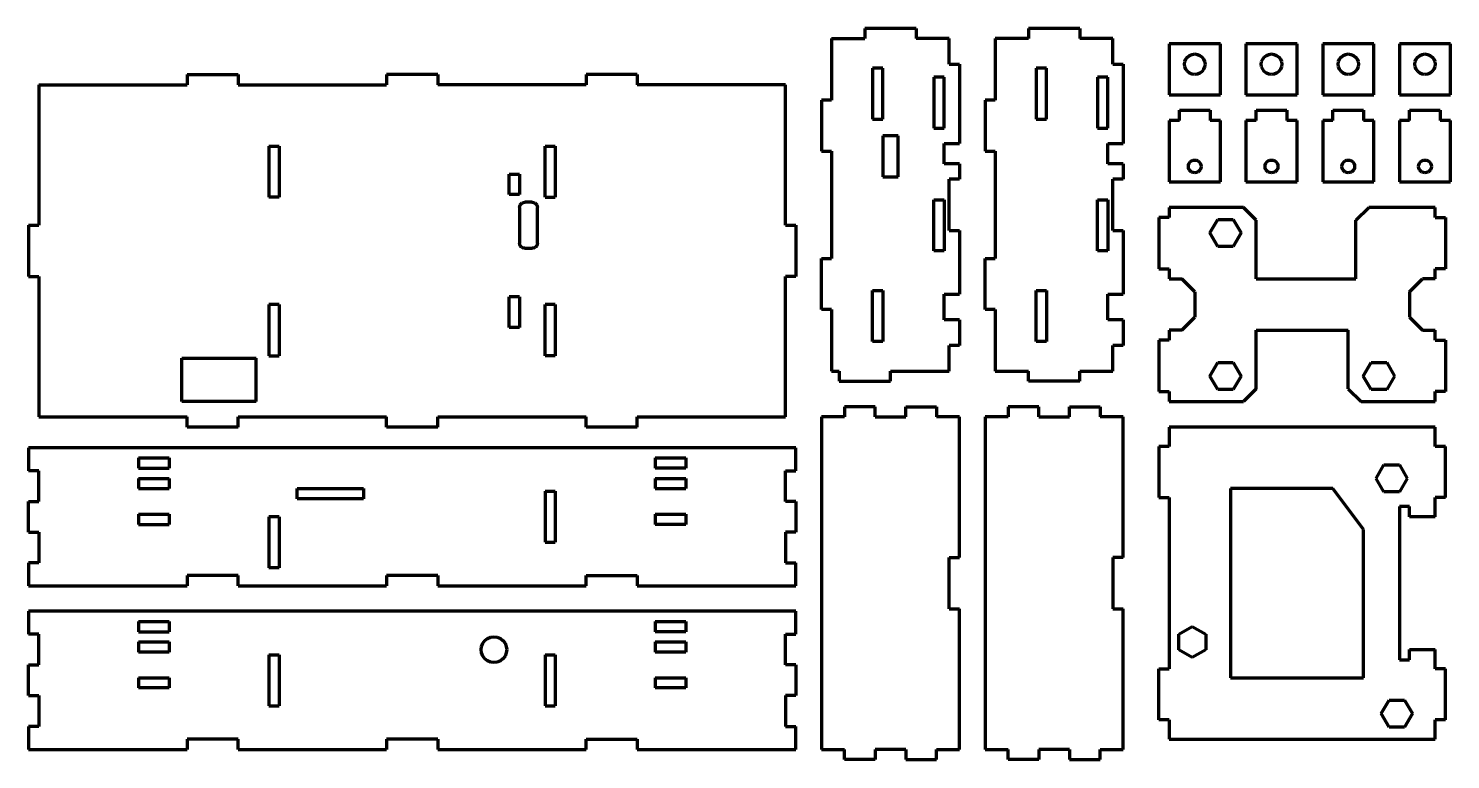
# Model space of a CAD drawing. Header units: millimetres. Extents: x -293 to 245, y -3 to 141.
# Drawn here: x -293.2 to -15.3, y -3.2 to 139.7 of the extents above; entities that cross this region are included whole.
import ezdxf

# ---------------------------------------------------------------- set-up
doc = ezdxf.new("R2010")
doc.units = ezdxf.units.MM
doc.layers.add('ProfileEdges', color=7, linetype='Continuous')

msp = doc.modelspace()

# ---------------------------------------------------------------- linework, layer by layer
at = {"layer": 'ProfileEdges', "lineweight": 100}
for p, q in [((-119.78, 139.73), (-129.78, 139.73)), ((-129.78, 139.73), (-129.78, 137.73)), ((-119.78, 139.73), (-119.78, 137.73)), ((-87.79, 139.73), (-97.79, 139.73)), ((-97.79, 139.73), (-97.79, 137.73)), ((-87.79, 139.73), (-87.79, 137.73)), ((-136.28, 137.73), (-136.28, 125.73)), ((-136.28, 137.73), (-129.78, 137.73)), ((-113.29, 137.73), (-119.78, 137.73)), ((-113.29, 132.73), (-113.29, 137.73)), ((-104.29, 137.73), (-104.29, 125.73)), ((-97.79, 137.73), (-104.29, 137.73)), ((-81.29, 137.73), (-87.79, 137.73)), ((-81.29, 132.73), (-81.29, 137.73)), ((-70.3, 136.73), (-70.3, 126.73)), ((-60.3, 136.73), (-70.3, 136.73)), ((-60.3, 126.73), (-60.3, 136.73)), ((-55.3, 136.73), (-55.3, 126.73)), ((-45.3, 136.73), (-55.3, 136.73)), ((-45.3, 126.73), (-45.3, 136.73)), ((-40.3, 136.73), (-40.3, 126.73)), ((-30.31, 136.73), (-40.3, 136.73)), ((-30.31, 126.73), (-30.31, 136.73)), ((-25.31, 136.73), (-25.31, 126.73)), ((-15.31, 136.73), (-25.31, 136.73)), ((-15.31, 126.73), (-15.31, 136.73)), ((-67.23, 133.25), (-67.03, 133.73)), ((-67.03, 133.73), (-66.71, 134.14)), ((-66.71, 134.14), (-66.3, 134.46)), ((-66.3, 134.46), (-65.82, 134.66)), ((-65.82, 134.66), (-65.3, 134.73)), ((-65.3, 134.73), (-64.78, 134.66)), ((-64.78, 134.66), (-64.3, 134.46)), ((-64.3, 134.46), (-63.88, 134.14)), ((-63.88, 134.14), (-63.57, 133.73)), ((-63.57, 133.73), (-63.37, 133.25)), ((-52.23, 133.25), (-52.03, 133.73)), ((-52.03, 133.73), (-51.72, 134.14)), ((-51.72, 134.14), (-51.3, 134.46)), ((-51.3, 134.46), (-50.82, 134.66)), ((-50.82, 134.66), (-50.3, 134.73)), ((-50.3, 134.73), (-49.78, 134.66)), ((-49.78, 134.66), (-49.3, 134.46)), ((-49.3, 134.46), (-48.89, 134.14)), ((-48.89, 134.14), (-48.57, 133.73)), ((-48.57, 133.73), (-48.37, 133.25)), ((-37.24, 133.25), (-37.04, 133.73)), ((-37.04, 133.73), (-36.72, 134.14)), ((-36.72, 134.14), (-36.3, 134.46)), ((-36.3, 134.46), (-35.82, 134.66)), ((-35.82, 134.66), (-35.31, 134.73)), ((-35.31, 134.73), (-34.79, 134.66)), ((-34.79, 134.66), (-34.31, 134.46)), ((-34.31, 134.46), (-33.89, 134.14)), ((-33.89, 134.14), (-33.57, 133.73)), ((-33.57, 133.73), (-33.37, 133.25)), ((-22.24, 133.25), (-22.04, 133.73)), ((-22.04, 133.73), (-21.72, 134.14)), ((-21.72, 134.14), (-21.31, 134.46)), ((-21.31, 134.46), (-20.83, 134.66)), ((-20.83, 134.66), (-20.31, 134.73)), ((-20.31, 134.73), (-19.79, 134.66)), ((-19.79, 134.66), (-19.31, 134.46)), ((-19.31, 134.46), (-18.9, 134.14)), ((-18.9, 134.14), (-18.58, 133.73)), ((-18.58, 133.73), (-18.38, 133.25)), ((-262.25, 130.73), (-252.25, 130.73)), ((-262.25, 130.73), (-262.25, 128.73)), ((-252.25, 130.73), (-252.25, 128.73)), ((-213.26, 130.73), (-223.26, 130.73)), ((-223.26, 130.73), (-223.26, 128.73)), ((-213.26, 130.73), (-213.26, 128.73)), ((-174.27, 130.73), (-184.27, 130.73)), ((-184.27, 130.73), (-184.27, 128.73)), ((-174.27, 130.73), (-174.27, 128.73)), ((-128.28, 131.98), (-128.28, 121.98)), ((-126.28, 131.98), (-128.28, 131.98)), ((-126.28, 121.98), (-126.28, 131.98)), ((-113.29, 132.73), (-111.29, 132.73)), ((-111.29, 132.73), (-111.29, 117.23)), ((-96.29, 131.98), (-96.29, 121.98)), ((-94.29, 131.98), (-96.29, 131.98)), ((-94.29, 121.98), (-94.29, 131.98)), ((-81.29, 132.73), (-79.29, 132.73)), ((-79.29, 132.73), (-79.29, 117.23)), ((-67.3, 132.73), (-67.23, 133.25)), ((-67.23, 132.21), (-67.3, 132.73)), ((-67.03, 131.73), (-67.23, 132.21)), ((-66.71, 131.32), (-67.03, 131.73)), ((-66.3, 131), (-66.71, 131.32)), ((-65.82, 130.8), (-66.3, 131)), ((-65.3, 130.73), (-65.82, 130.8)), ((-64.78, 130.8), (-65.3, 130.73)), ((-64.3, 131), (-64.78, 130.8)), ((-63.88, 131.32), (-64.3, 131)), ((-63.57, 131.73), (-63.88, 131.32)), ((-63.37, 132.21), (-63.57, 131.73)), ((-63.37, 133.25), (-63.3, 132.73)), ((-63.3, 132.73), (-63.37, 132.21)), ((-52.3, 132.73), (-52.23, 133.25)), ((-52.23, 132.21), (-52.3, 132.73)), ((-52.03, 131.73), (-52.23, 132.21)), ((-51.72, 131.32), (-52.03, 131.73)), ((-51.3, 131), (-51.72, 131.32)), ((-50.82, 130.8), (-51.3, 131)), ((-50.3, 130.73), (-50.82, 130.8)), ((-49.78, 130.8), (-50.3, 130.73)), ((-49.3, 131), (-49.78, 130.8)), ((-48.89, 131.32), (-49.3, 131)), ((-48.57, 131.73), (-48.89, 131.32)), ((-48.37, 132.21), (-48.57, 131.73)), ((-48.37, 133.25), (-48.3, 132.73)), ((-48.3, 132.73), (-48.37, 132.21)), ((-37.3, 132.73), (-37.24, 133.25)), ((-37.24, 132.21), (-37.3, 132.73)), ((-37.04, 131.73), (-37.24, 132.21)), ((-36.72, 131.32), (-37.04, 131.73)), ((-36.3, 131), (-36.72, 131.32)), ((-35.82, 130.8), (-36.3, 131)), ((-35.31, 130.73), (-35.82, 130.8)), ((-34.79, 130.8), (-35.31, 130.73)), ((-34.31, 131), (-34.79, 130.8)), ((-33.89, 131.32), (-34.31, 131)), ((-33.57, 131.73), (-33.89, 131.32)), ((-33.37, 132.21), (-33.57, 131.73)), ((-33.37, 133.25), (-33.31, 132.73)), ((-33.31, 132.73), (-33.37, 132.21)), ((-22.31, 132.73), (-22.24, 133.25)), ((-22.24, 132.21), (-22.31, 132.73)), ((-22.04, 131.73), (-22.24, 132.21)), ((-21.72, 131.32), (-22.04, 131.73)), ((-21.31, 131), (-21.72, 131.32)), ((-20.83, 130.8), (-21.31, 131)), ((-20.31, 130.73), (-20.83, 130.8)), ((-19.79, 130.8), (-20.31, 130.73)), ((-19.31, 131), (-19.79, 130.8)), ((-18.9, 131.32), (-19.31, 131)), ((-18.58, 131.73), (-18.9, 131.32)), ((-18.38, 132.21), (-18.58, 131.73)), ((-18.38, 133.25), (-18.31, 132.73)), ((-18.31, 132.73), (-18.38, 132.21)), ((-291.24, 128.73), (-291.24, 101.24)), ((-291.24, 128.73), (-262.25, 128.73)), ((-252.25, 128.73), (-223.26, 128.73)), ((-184.27, 128.73), (-213.26, 128.73)), ((-145.28, 128.73), (-174.27, 128.73)), ((-145.28, 101.24), (-145.28, 128.73)), ((-114.29, 130.23), (-116.28, 130.23)), ((-116.28, 130.23), (-116.28, 120.23)), ((-114.29, 120.23), (-114.29, 130.23)), ((-82.29, 130.23), (-84.29, 130.23)), ((-84.29, 130.23), (-84.29, 120.23)), ((-82.29, 120.23), (-82.29, 130.23)), ((-136.28, 125.73), (-138.28, 125.73)), ((-138.28, 125.73), (-138.28, 115.73)), ((-104.29, 125.73), (-106.29, 125.73)), ((-106.29, 125.73), (-106.29, 115.73)), ((-70.3, 126.73), (-60.3, 126.73)), ((-55.3, 126.73), (-45.3, 126.73)), ((-40.3, 126.73), (-30.31, 126.73)), ((-25.31, 126.73), (-15.31, 126.73)), ((-68.3, 121.73), (-68.3, 123.73)), ((-68.3, 123.73), (-62.3, 123.73)), ((-62.3, 123.73), (-62.3, 121.73)), ((-53.3, 123.73), (-47.3, 123.73)), ((-53.3, 121.73), (-53.3, 123.73)), ((-47.3, 123.73), (-47.3, 121.73)), ((-38.3, 123.73), (-32.31, 123.73)), ((-38.3, 121.73), (-38.3, 123.73)), ((-32.31, 123.73), (-32.31, 121.73)), ((-23.31, 123.73), (-17.31, 123.73)), ((-23.31, 121.73), (-23.31, 123.73)), ((-17.31, 123.73), (-17.31, 121.73)), ((-128.28, 121.98), (-126.28, 121.98)), ((-116.28, 120.23), (-114.29, 120.23)), ((-96.29, 121.98), (-94.29, 121.98)), ((-84.29, 120.23), (-82.29, 120.23)), ((-70.3, 121.73), (-70.3, 109.74)), ((-68.3, 121.73), (-70.3, 121.73)), ((-60.3, 121.73), (-62.3, 121.73)), ((-60.3, 109.74), (-60.3, 121.73)), ((-55.3, 121.73), (-55.3, 109.74)), ((-53.3, 121.73), (-55.3, 121.73)), ((-45.3, 121.73), (-47.3, 121.73)), ((-45.3, 109.74), (-45.3, 121.73)), ((-40.3, 121.73), (-40.3, 109.74)), ((-38.3, 121.73), (-40.3, 121.73)), ((-30.31, 121.73), (-32.31, 121.73)), ((-30.31, 109.74), (-30.31, 121.73)), ((-25.31, 121.73), (-25.31, 109.74)), ((-23.31, 121.73), (-25.31, 121.73)), ((-15.31, 121.73), (-17.31, 121.73)), ((-15.31, 109.74), (-15.31, 121.73)), ((-246.25, 116.73), (-246.25, 106.74)), ((-246.25, 116.73), (-244.25, 116.73)), ((-244.25, 116.73), (-244.25, 106.74)), ((-192.27, 116.73), (-190.27, 116.73)), ((-192.27, 106.74), (-192.27, 116.73)), ((-190.27, 116.73), (-190.27, 106.74)), ((-123.28, 118.73), (-126.28, 118.73)), ((-126.28, 118.73), (-126.28, 110.74)), ((-123.28, 110.74), (-123.28, 118.73)), ((-114.29, 117.23), (-111.29, 117.23)), ((-114.29, 113.23), (-114.29, 117.23)), ((-82.29, 113.23), (-82.29, 117.23)), ((-82.29, 117.23), (-79.29, 117.23)), ((-138.28, 115.73), (-136.28, 115.73)), ((-136.28, 115.73), (-136.28, 94.74)), ((-106.29, 115.73), (-104.29, 115.73)), ((-104.29, 115.73), (-104.29, 94.74)), ((-65.62, 113.94), (-65.3, 113.98)), ((-65.3, 113.98), (-64.97, 113.94)), ((-50.62, 113.94), (-50.3, 113.98)), ((-50.3, 113.98), (-49.98, 113.94)), ((-35.63, 113.94), (-35.31, 113.98)), ((-35.31, 113.98), (-34.98, 113.94)), ((-20.63, 113.94), (-20.31, 113.98)), ((-20.31, 113.98), (-19.99, 113.94)), ((-199.26, 111.23), (-197.26, 111.24)), ((-199.26, 107.24), (-199.26, 111.23)), ((-197.26, 111.24), (-197.26, 107.24)), ((-111.29, 113.23), (-114.29, 113.23)), ((-111.29, 113.23), (-111.29, 110.24)), ((-79.29, 113.23), (-82.29, 113.23)), ((-79.29, 113.23), (-79.29, 110.24)), ((-66.55, 112.73), (-66.5, 113.06)), ((-66.5, 112.41), (-66.55, 112.73)), ((-66.5, 113.06), (-66.38, 113.36)), ((-66.38, 112.11), (-66.5, 112.41)), ((-66.38, 113.36), (-66.18, 113.62)), ((-66.18, 111.85), (-66.38, 112.11)), ((-66.18, 113.62), (-65.92, 113.82)), ((-65.92, 111.65), (-66.18, 111.85)), ((-65.92, 113.82), (-65.62, 113.94)), ((-65.62, 111.53), (-65.92, 111.65)), ((-65.3, 111.48), (-65.62, 111.53)), ((-64.97, 111.53), (-65.3, 111.48)), ((-64.97, 113.94), (-64.67, 113.82)), ((-64.67, 111.65), (-64.97, 111.53)), ((-64.67, 113.82), (-64.41, 113.62)), ((-64.41, 111.85), (-64.67, 111.65)), ((-64.41, 113.62), (-64.22, 113.36)), ((-64.22, 112.11), (-64.41, 111.85)), ((-64.22, 113.36), (-64.09, 113.06)), ((-64.09, 112.41), (-64.22, 112.11)), ((-64.09, 113.06), (-64.05, 112.73)), ((-64.05, 112.73), (-64.09, 112.41)), ((-51.55, 112.73), (-51.51, 113.06)), ((-51.51, 112.41), (-51.55, 112.73)), ((-51.51, 113.06), (-51.38, 113.36)), ((-51.38, 112.11), (-51.51, 112.41)), ((-51.38, 113.36), (-51.19, 113.62)), ((-51.19, 111.85), (-51.38, 112.11)), ((-51.19, 113.62), (-50.93, 113.82)), ((-50.93, 111.65), (-51.19, 111.85)), ((-50.93, 113.82), (-50.62, 113.94)), ((-50.62, 111.53), (-50.93, 111.65)), ((-50.3, 111.48), (-50.62, 111.53)), ((-49.98, 111.53), (-50.3, 111.48)), ((-49.98, 113.94), (-49.68, 113.82)), ((-49.68, 111.65), (-49.98, 111.53)), ((-49.68, 113.82), (-49.42, 113.62)), ((-49.42, 111.85), (-49.68, 111.65)), ((-49.42, 113.62), (-49.22, 113.36)), ((-49.22, 112.11), (-49.42, 111.85)), ((-49.22, 113.36), (-49.09, 113.06)), ((-49.09, 112.41), (-49.22, 112.11)), ((-49.09, 113.06), (-49.05, 112.73)), ((-49.05, 112.73), (-49.09, 112.41)), ((-36.55, 112.73), (-36.51, 113.06)), ((-36.51, 112.41), (-36.55, 112.73)), ((-36.51, 113.06), (-36.39, 113.36)), ((-36.39, 112.11), (-36.51, 112.41)), ((-36.39, 113.36), (-36.19, 113.62)), ((-36.19, 111.85), (-36.39, 112.11)), ((-36.19, 113.62), (-35.93, 113.82)), ((-35.93, 111.65), (-36.19, 111.85)), ((-35.93, 113.82), (-35.63, 113.94)), ((-35.63, 111.53), (-35.93, 111.65)), ((-35.31, 111.48), (-35.63, 111.53)), ((-34.98, 111.53), (-35.31, 111.48)), ((-34.98, 113.94), (-34.68, 113.82)), ((-34.68, 111.65), (-34.98, 111.53)), ((-34.68, 113.82), (-34.42, 113.62)), ((-34.42, 111.85), (-34.68, 111.65)), ((-34.42, 113.62), (-34.22, 113.36)), ((-34.22, 112.11), (-34.42, 111.85)), ((-34.22, 113.36), (-34.1, 113.06)), ((-34.1, 112.41), (-34.22, 112.11)), ((-34.1, 113.06), (-34.06, 112.73)), ((-34.06, 112.73), (-34.1, 112.41)), ((-21.56, 112.73), (-21.52, 113.06)), ((-21.52, 112.41), (-21.56, 112.73)), ((-21.52, 113.06), (-21.39, 113.36)), ((-21.39, 112.11), (-21.52, 112.41)), ((-21.39, 113.36), (-21.19, 113.62)), ((-21.19, 111.85), (-21.39, 112.11)), ((-21.19, 113.62), (-20.93, 113.82)), ((-20.93, 111.65), (-21.19, 111.85)), ((-20.93, 113.82), (-20.63, 113.94)), ((-20.63, 111.53), (-20.93, 111.65)), ((-20.31, 111.48), (-20.63, 111.53)), ((-19.99, 111.53), (-20.31, 111.48)), ((-19.99, 113.94), (-19.68, 113.82)), ((-19.68, 111.65), (-19.99, 111.53)), ((-19.68, 113.82), (-19.43, 113.62)), ((-19.43, 111.85), (-19.68, 111.65)), ((-19.43, 113.62), (-19.23, 113.36)), ((-19.23, 112.11), (-19.43, 111.85)), ((-19.23, 113.36), (-19.1, 113.06)), ((-19.1, 112.41), (-19.23, 112.11)), ((-19.1, 113.06), (-19.06, 112.73)), ((-19.06, 112.73), (-19.1, 112.41)), ((-126.28, 110.74), (-123.28, 110.74)), ((-111.29, 110.24), (-113.29, 110.24)), ((-113.29, 100.24), (-113.29, 110.24)), ((-79.29, 110.24), (-81.29, 110.24)), ((-81.29, 100.24), (-81.29, 110.24)), ((-70.3, 109.74), (-60.3, 109.74)), ((-55.3, 109.74), (-45.3, 109.74)), ((-40.3, 109.74), (-30.31, 109.74)), ((-25.31, 109.74), (-15.31, 109.74)), ((-244.25, 106.74), (-246.25, 106.74)), ((-197.26, 107.24), (-199.26, 107.24)), ((-196.76, 105.6), (-196.52, 105.7)), ((-196.52, 105.7), (-196.26, 105.74)), ((-194.77, 105.74), (-196.26, 105.74)), ((-194.77, 105.74), (-194.51, 105.7)), ((-194.51, 105.7), (-194.27, 105.6)), ((-192.27, 106.74), (-190.27, 106.74)), ((-116.28, 96.24), (-116.28, 106.24)), ((-116.28, 106.24), (-114.29, 106.24)), ((-114.29, 106.24), (-114.29, 96.24)), ((-84.29, 96.24), (-84.29, 106.24)), ((-84.29, 106.24), (-82.29, 106.24)), ((-82.29, 106.24), (-82.29, 96.24)), ((-197.26, 104.74), (-197.22, 105)), ((-197.26, 104.74), (-197.26, 97.74)), ((-197.22, 105), (-197.12, 105.24)), ((-197.12, 105.24), (-196.96, 105.44)), ((-196.96, 105.44), (-196.76, 105.6)), ((-194.27, 105.6), (-194.06, 105.44)), ((-194.06, 105.44), (-193.9, 105.24)), ((-193.9, 105.24), (-193.8, 105)), ((-193.8, 105), (-193.77, 104.74)), ((-193.77, 97.74), (-193.77, 104.74)), ((-70.3, 104.74), (-70.3, 102.74)), ((-55.8, 104.74), (-70.3, 104.74)), ((-53.3, 102.24), (-55.8, 104.74)), ((-33.81, 102.24), (-31.31, 104.74)), ((-18.31, 104.74), (-31.31, 104.74)), ((-18.31, 102.74), (-18.31, 104.74)), ((-293.24, 101.24), (-293.24, 91.24)), ((-293.24, 101.24), (-291.24, 101.24)), ((-145.28, 101.24), (-143.28, 101.24)), ((-143.28, 101.24), (-143.28, 91.24)), ((-113.29, 100.24), (-111.29, 100.24)), ((-111.29, 100.24), (-111.29, 87.74)), ((-81.29, 100.24), (-79.29, 100.24)), ((-79.29, 100.24), (-79.29, 87.74)), ((-70.3, 102.74), (-72.3, 102.74)), ((-72.3, 102.74), (-72.3, 92.74)), ((-62.35, 99.74), (-60.82, 102.38)), ((-60.82, 102.38), (-59.3, 102.38)), ((-59.3, 102.38), (-57.77, 102.38)), ((-57.77, 102.38), (-56.25, 99.74)), ((-53.3, 90.74), (-53.3, 102.24)), ((-33.81, 90.74), (-33.81, 102.24)), ((-18.31, 102.74), (-16.31, 102.74)), ((-16.31, 102.74), (-16.31, 92.74)), ((-197.23, 97.48), (-197.26, 97.74)), ((-197.13, 97.24), (-197.23, 97.48)), ((-193.8, 97.48), (-193.9, 97.24)), ((-193.77, 97.74), (-193.8, 97.48)), ((-60.82, 97.1), (-62.35, 99.74)), ((-56.25, 99.74), (-57.77, 97.1)), ((-196.97, 97.03), (-197.13, 97.24)), ((-196.76, 96.87), (-196.97, 97.03)), ((-196.52, 96.77), (-196.76, 96.87)), ((-196.26, 96.74), (-196.52, 96.77)), ((-196.26, 96.74), (-194.77, 96.74)), ((-194.51, 96.77), (-194.77, 96.74)), ((-194.27, 96.87), (-194.51, 96.77)), ((-194.06, 97.03), (-194.27, 96.87)), ((-193.9, 97.24), (-194.06, 97.03)), ((-138.28, 84.74), (-138.28, 94.74)), ((-138.28, 94.74), (-136.28, 94.74)), ((-114.29, 96.24), (-116.28, 96.24)), ((-106.29, 84.74), (-106.29, 94.74)), ((-106.29, 94.74), (-104.29, 94.74)), ((-82.29, 96.24), (-84.29, 96.24)), ((-57.77, 97.1), (-60.82, 97.1)), ((-72.3, 92.74), (-70.3, 92.74)), ((-70.3, 92.74), (-70.3, 90.74)), ((-18.31, 90.74), (-18.31, 92.74)), ((-16.31, 92.74), (-18.31, 92.74)), ((-293.24, 91.24), (-291.24, 91.24)), ((-291.24, 91.24), (-291.24, 63.75)), ((-145.28, 63.75), (-145.28, 91.24)), ((-143.28, 91.24), (-145.28, 91.24)), ((-70.3, 90.74), (-67.8, 90.74)), ((-65.3, 88.24), (-67.8, 90.74)), ((-53.3, 90.74), (-33.81, 90.74)), ((-23.31, 88.24), (-20.81, 90.74)), ((-18.31, 90.74), (-20.81, 90.74)), ((-199.26, 81.24), (-199.26, 87.24)), ((-197.26, 87.24), (-199.26, 87.24)), ((-197.26, 87.24), (-197.26, 81.24)), ((-128.28, 78.49), (-128.28, 88.49)), ((-128.28, 88.49), (-126.28, 88.49)), ((-126.28, 88.49), (-126.28, 78.49)), ((-114.29, 87.74), (-111.29, 87.74)), ((-114.29, 82.74), (-114.29, 87.74)), ((-96.29, 78.49), (-96.29, 88.49)), ((-96.29, 88.49), (-94.29, 88.49)), ((-94.29, 88.49), (-94.29, 78.49)), ((-82.29, 82.74), (-82.29, 87.74)), ((-82.29, 87.74), (-79.29, 87.74)), ((-65.3, 88.24), (-65.3, 83.24)), ((-23.31, 88.24), (-23.31, 83.24)), ((-246.25, 85.74), (-246.25, 75.74)), ((-244.25, 85.74), (-246.25, 85.74)), ((-244.25, 85.74), (-244.25, 75.74)), ((-192.27, 75.74), (-192.27, 85.74)), ((-190.27, 85.74), (-192.27, 85.74)), ((-190.27, 85.74), (-190.27, 75.74)), ((-136.28, 84.74), (-138.28, 84.74)), ((-136.28, 84.74), (-136.28, 72.74)), ((-104.29, 84.74), (-106.29, 84.74)), ((-104.29, 84.74), (-104.29, 72.74)), ((-197.26, 81.24), (-199.26, 81.24)), ((-111.29, 82.74), (-114.29, 82.74)), ((-111.29, 82.74), (-111.29, 77.74)), ((-79.29, 82.74), (-82.29, 82.74)), ((-79.29, 82.74), (-79.29, 77.74)), ((-70.3, 80.74), (-70.3, 78.74)), ((-67.8, 80.74), (-70.3, 80.74)), ((-67.8, 80.74), (-65.3, 83.24)), ((-53.3, 80.74), (-35.31, 80.74)), ((-53.3, 69.25), (-53.3, 80.74)), ((-35.31, 69.25), (-35.31, 80.74)), ((-23.31, 83.24), (-20.81, 80.74)), ((-20.81, 80.74), (-18.31, 80.74)), ((-18.31, 78.74), (-18.31, 80.74)), ((-126.28, 78.49), (-128.28, 78.49)), ((-94.29, 78.49), (-96.29, 78.49)), ((-70.3, 78.74), (-72.3, 78.74)), ((-72.3, 78.74), (-72.3, 68.75)), ((-18.31, 78.74), (-16.31, 78.74)), ((-16.31, 78.74), (-16.31, 68.75)), ((-263.25, 66.75), (-263.25, 75.24)), ((-263.25, 75.24), (-248.75, 75.24)), ((-248.75, 66.75), (-248.75, 75.24)), ((-246.25, 75.74), (-244.25, 75.74)), ((-190.27, 75.74), (-192.27, 75.74)), ((-113.29, 72.74), (-113.29, 77.74)), ((-111.29, 77.74), (-113.29, 77.74)), ((-81.29, 72.74), (-81.29, 77.74)), ((-79.29, 77.74), (-81.29, 77.74)), ((-136.28, 72.74), (-134.78, 72.74)), ((-134.78, 72.74), (-134.78, 70.74)), ((-124.78, 72.74), (-113.29, 72.74)), ((-124.78, 70.74), (-124.78, 72.74)), ((-104.29, 72.74), (-97.79, 72.74)), ((-97.79, 70.74), (-97.79, 72.74)), ((-87.79, 72.74), (-81.29, 72.74)), ((-87.79, 70.74), (-87.79, 72.74)), ((-62.35, 71.74), (-60.82, 74.39)), ((-60.82, 74.39), (-57.77, 74.39)), ((-57.77, 74.39), (-56.25, 71.74)), ((-32.36, 71.74), (-30.83, 74.39)), ((-30.83, 74.39), (-27.78, 74.39)), ((-27.78, 74.39), (-26.26, 71.74)), ((-134.78, 70.74), (-124.78, 70.74)), ((-87.79, 70.74), (-97.79, 70.74)), ((-60.82, 69.1), (-62.35, 71.74)), ((-56.25, 71.74), (-57.77, 69.1)), ((-30.83, 69.1), (-32.36, 71.74)), ((-26.26, 71.74), (-27.78, 69.1)), ((-248.75, 66.75), (-263.25, 66.75)), ((-72.3, 68.75), (-70.3, 68.75)), ((-70.3, 68.75), (-70.3, 66.75)), ((-70.3, 66.75), (-55.8, 66.75)), ((-59.3, 69.1), (-60.82, 69.1)), ((-57.77, 69.1), (-59.3, 69.1)), ((-53.3, 69.25), (-55.8, 66.75)), ((-35.31, 69.25), (-32.81, 66.75)), ((-32.81, 66.75), (-18.31, 66.75)), ((-29.31, 69.1), (-30.83, 69.1)), ((-27.78, 69.1), (-29.31, 69.1)), ((-18.31, 66.75), (-18.31, 68.75)), ((-16.31, 68.75), (-18.31, 68.75)), ((-127.78, 65.75), (-133.78, 65.75)), ((-133.78, 65.75), (-133.78, 63.75)), ((-127.78, 63.75), (-127.78, 65.75)), ((-121.78, 63.75), (-121.78, 65.75)), ((-121.78, 65.75), (-115.79, 65.75)), ((-115.79, 65.75), (-115.79, 63.75)), ((-95.79, 65.75), (-101.79, 65.75)), ((-101.79, 65.75), (-101.79, 63.75)), ((-95.79, 63.75), (-95.79, 65.75)), ((-89.79, 63.75), (-89.79, 65.75)), ((-89.79, 65.75), (-83.79, 65.75)), ((-83.79, 65.75), (-83.79, 63.75)), ((-291.24, 63.75), (-262.25, 63.75)), ((-262.25, 61.75), (-262.25, 63.75)), ((-252.25, 61.75), (-262.25, 61.75)), ((-252.25, 63.75), (-223.26, 63.75)), ((-252.25, 61.75), (-252.25, 63.75)), ((-223.26, 61.75), (-223.26, 63.75)), ((-213.26, 61.75), (-223.26, 61.75)), ((-213.26, 63.75), (-184.27, 63.75)), ((-213.26, 61.75), (-213.26, 63.75)), ((-184.27, 61.75), (-184.27, 63.75)), ((-174.27, 61.75), (-184.27, 61.75)), ((-174.27, 63.75), (-145.28, 63.75)), ((-174.27, 61.75), (-174.27, 63.75)), ((-138.28, 63.75), (-138.28, -1.24)), ((-133.78, 63.75), (-138.28, 63.75)), ((-127.78, 63.75), (-121.78, 63.75)), ((-111.29, 63.75), (-115.79, 63.75)), ((-111.29, 36.25), (-111.29, 63.75)), ((-106.29, 63.75), (-106.29, -1.24)), ((-101.79, 63.75), (-106.29, 63.75)), ((-95.79, 63.75), (-89.79, 63.75)), ((-79.29, 63.75), (-83.79, 63.75)), ((-79.29, 36.25), (-79.29, 63.75)), ((-70.3, 61.75), (-70.3, 58)), ((-18.31, 61.75), (-70.3, 61.75)), ((-18.31, 58), (-18.31, 61.75)), ((-293.24, 57.75), (-293.24, 53.25)), ((-143.28, 57.75), (-293.24, 57.75)), ((-271.75, 55.75), (-265.75, 55.75)), ((-271.75, 55.75), (-271.75, 53.75)), ((-265.75, 55.75), (-265.75, 53.75)), ((-170.77, 55.75), (-170.77, 53.75)), ((-170.77, 55.75), (-164.77, 55.75)), ((-164.77, 55.75), (-164.77, 53.75)), ((-143.28, 53.25), (-143.28, 57.75)), ((-70.3, 58), (-72.3, 58)), ((-72.3, 58), (-72.3, 48)), ((-16.31, 58), (-18.31, 58)), ((-16.31, 48), (-16.31, 58)), ((-291.24, 53.25), (-293.24, 53.25)), ((-291.24, 47.25), (-291.24, 53.25)), ((-271.75, 53.75), (-265.75, 53.75)), ((-164.77, 53.75), (-170.77, 53.75)), ((-145.28, 47.25), (-145.28, 53.25)), ((-145.28, 53.25), (-143.28, 53.25)), ((-29.86, 51.75), (-28.33, 54.39)), ((-28.33, 54.39), (-25.28, 54.39)), ((-25.28, 54.39), (-23.76, 51.75)), ((-271.75, 51.75), (-265.75, 51.75)), ((-271.75, 51.75), (-271.75, 49.75)), ((-265.75, 51.75), (-265.75, 49.75)), ((-170.77, 51.75), (-170.77, 49.75)), ((-170.77, 51.75), (-164.77, 51.75)), ((-164.77, 51.75), (-164.77, 49.75)), ((-28.33, 49.11), (-29.86, 51.75)), ((-23.76, 51.75), (-25.28, 49.11)), ((-293.24, 47.25), (-291.24, 47.25)), ((-293.24, 41.25), (-293.24, 47.25)), ((-271.75, 49.75), (-265.75, 49.75)), ((-240.75, 49.75), (-227.76, 49.75)), ((-240.75, 47.75), (-240.75, 49.75)), ((-227.76, 47.75), (-240.75, 47.75)), ((-227.76, 49.75), (-227.76, 47.75)), ((-192.27, 49.25), (-192.27, 39.25)), ((-192.27, 49.25), (-190.27, 49.25)), ((-190.27, 49.25), (-190.27, 39.25)), ((-170.77, 49.75), (-164.77, 49.75)), ((-143.28, 47.25), (-145.28, 47.25)), ((-143.28, 47.25), (-143.28, 41.25)), ((-72.3, 48), (-70.3, 48)), ((-70.3, 48), (-70.3, 14.51)), ((-58.3, 49.75), (-58.3, 12.76)), ((-38.3, 49.75), (-58.3, 49.75)), ((-32.31, 41.75), (-38.3, 49.75)), ((-25.28, 49.11), (-28.33, 49.11)), ((-18.31, 44.25), (-18.31, 48)), ((-16.31, 48), (-18.31, 48)), ((-271.75, 44.75), (-271.75, 42.75)), ((-271.75, 44.75), (-265.75, 44.75)), ((-265.75, 44.75), (-265.75, 42.75)), ((-170.77, 44.75), (-170.77, 42.75)), ((-170.77, 44.75), (-164.77, 44.75)), ((-164.77, 44.75), (-164.77, 42.75)), ((-23.31, 46.25), (-25.31, 46.25)), ((-25.31, 46.25), (-25.31, 16.26)), ((-23.31, 44.25), (-23.31, 46.25)), ((-271.75, 42.75), (-265.75, 42.75)), ((-246.25, 44.25), (-246.25, 34.25)), ((-244.25, 44.25), (-246.25, 44.25)), ((-244.25, 44.25), (-244.25, 34.25)), ((-164.77, 42.75), (-170.77, 42.75)), ((-32.31, 12.76), (-32.31, 41.75)), ((-18.31, 44.25), (-23.31, 44.25)), ((-293.24, 41.25), (-291.24, 41.25)), ((-291.24, 41.25), (-291.24, 35.25)), ((-192.27, 39.25), (-190.27, 39.25)), ((-143.28, 41.25), (-145.28, 41.25)), ((-145.28, 41.25), (-145.28, 35.25)), ((-113.29, 26.26), (-113.29, 36.25)), ((-113.29, 36.25), (-111.29, 36.25)), ((-79.29, 36.25), (-81.29, 36.25)), ((-81.29, 36.25), (-81.29, 26.26)), ((-293.24, 35.25), (-293.24, 30.75)), ((-291.24, 35.25), (-293.24, 35.25)), ((-244.25, 34.25), (-246.25, 34.25)), ((-145.28, 35.25), (-143.28, 35.25)), ((-143.28, 30.75), (-143.28, 35.25)), ((-293.24, 30.75), (-262.25, 30.75)), ((-262.25, 32.75), (-262.25, 30.75)), ((-252.25, 32.75), (-262.25, 32.75)), ((-252.25, 30.75), (-252.25, 32.75)), ((-252.25, 30.75), (-223.26, 30.75)), ((-223.26, 32.75), (-223.26, 30.75)), ((-213.26, 32.75), (-223.26, 32.75)), ((-213.26, 32.75), (-213.26, 30.75)), ((-213.26, 30.75), (-184.27, 30.75)), ((-184.27, 30.75), (-184.27, 32.75)), ((-184.27, 32.75), (-174.27, 32.75)), ((-174.27, 32.75), (-174.27, 30.75)), ((-174.27, 30.75), (-143.28, 30.75)), ((-293.24, 25.76), (-293.24, 21.26)), ((-143.28, 25.76), (-293.24, 25.76)), ((-143.28, 21.26), (-143.28, 25.76)), ((-113.29, 26.26), (-111.29, 26.26)), ((-111.29, -1.24), (-111.29, 26.26)), ((-81.29, 26.26), (-79.29, 26.26)), ((-79.29, -1.24), (-79.29, 26.26)), ((-271.75, 23.76), (-271.75, 21.76)), ((-271.75, 23.76), (-265.75, 23.76)), ((-265.75, 23.76), (-265.75, 21.76)), ((-170.77, 23.76), (-170.77, 21.76)), ((-170.77, 23.76), (-164.77, 23.76)), ((-164.77, 23.76), (-164.77, 21.76)), ((-68.44, 21.28), (-65.8, 22.81)), ((-65.8, 22.81), (-63.16, 21.28)), ((-291.24, 21.26), (-293.24, 21.26)), ((-291.24, 15.26), (-291.24, 21.26)), ((-271.75, 21.76), (-265.75, 21.76)), ((-271.75, 19.76), (-271.75, 17.76)), ((-271.75, 19.76), (-265.75, 19.76)), ((-265.75, 19.76), (-265.75, 17.76)), ((-204.68, 18.9), (-204.43, 19.51)), ((-204.43, 19.51), (-204.03, 20.03)), ((-204.03, 20.03), (-203.51, 20.42)), ((-203.51, 20.42), (-202.91, 20.67)), ((-202.91, 20.67), (-202.26, 20.76)), ((-202.26, 20.76), (-201.62, 20.67)), ((-201.62, 20.67), (-201.01, 20.42)), ((-201.01, 20.42), (-200.5, 20.03)), ((-200.5, 20.03), (-200.1, 19.51)), ((-200.1, 19.51), (-199.85, 18.9)), ((-164.77, 21.76), (-170.77, 21.76)), ((-170.77, 19.76), (-170.77, 17.76)), ((-170.77, 19.76), (-164.77, 19.76)), ((-164.77, 19.76), (-164.77, 17.76)), ((-145.28, 15.26), (-145.28, 21.26)), ((-145.28, 21.26), (-143.28, 21.26)), ((-68.44, 18.23), (-68.44, 21.28)), ((-63.16, 21.28), (-63.16, 18.23)), ((-265.75, 17.76), (-271.75, 17.76)), ((-246.25, 17.26), (-246.25, 7.26)), ((-246.25, 17.26), (-244.25, 17.26)), ((-244.25, 17.26), (-244.25, 7.26)), ((-204.76, 18.26), (-204.68, 18.9)), ((-204.68, 17.61), (-204.76, 18.26)), ((-204.43, 17.01), (-204.68, 17.61)), ((-204.03, 16.49), (-204.43, 17.01)), ((-200.1, 17.01), (-200.5, 16.49)), ((-199.85, 17.61), (-200.1, 17.01)), ((-199.85, 18.9), (-199.76, 18.26)), ((-199.76, 18.26), (-199.85, 17.61)), ((-192.27, 17.26), (-192.27, 7.26)), ((-192.27, 17.26), (-190.27, 17.26)), ((-190.27, 17.26), (-190.27, 7.26)), ((-164.77, 17.76), (-170.77, 17.76)), ((-65.8, 16.71), (-68.44, 18.23)), ((-63.16, 18.23), (-65.8, 16.71)), ((-23.31, 16.26), (-23.31, 18.26)), ((-23.31, 18.26), (-18.31, 18.26)), ((-18.31, 14.51), (-18.31, 18.26)), ((-293.24, 15.26), (-291.24, 15.26)), ((-293.24, 9.26), (-293.24, 15.26)), ((-203.51, 16.09), (-204.03, 16.49)), ((-202.91, 15.84), (-203.51, 16.09)), ((-202.26, 15.76), (-202.91, 15.84)), ((-201.62, 15.84), (-202.26, 15.76)), ((-201.01, 16.09), (-201.62, 15.84)), ((-200.5, 16.49), (-201.01, 16.09)), ((-143.28, 15.26), (-145.28, 15.26)), ((-143.28, 15.26), (-143.28, 9.26)), ((-72.3, 4.51), (-72.3, 14.51)), ((-72.3, 14.51), (-70.3, 14.51)), ((-25.31, 16.26), (-23.31, 16.26)), ((-16.31, 14.51), (-18.31, 14.51)), ((-16.31, 4.51), (-16.31, 14.51)), ((-271.75, 12.76), (-271.75, 10.76)), ((-271.75, 12.76), (-265.75, 12.76)), ((-265.75, 12.76), (-265.75, 10.76)), ((-170.77, 12.76), (-170.77, 10.76)), ((-170.77, 12.76), (-164.77, 12.76)), ((-164.77, 12.76), (-164.77, 10.76)), ((-58.3, 12.76), (-32.31, 12.76)), ((-293.24, 9.26), (-291.24, 9.26)), ((-291.24, 9.26), (-291.24, 3.26)), ((-265.75, 10.76), (-271.75, 10.76)), ((-164.77, 10.76), (-170.77, 10.76)), ((-143.28, 9.26), (-145.28, 9.26)), ((-145.28, 9.26), (-145.28, 3.26)), ((-28.86, 5.76), (-27.33, 8.4)), ((-27.33, 8.4), (-24.28, 8.4)), ((-24.28, 8.4), (-22.76, 5.76)), ((-246.25, 7.26), (-244.25, 7.26)), ((-192.27, 7.26), (-190.27, 7.26)), ((-27.33, 3.12), (-28.86, 5.76)), ((-22.76, 5.76), (-24.28, 3.12)), ((-293.24, 3.26), (-293.24, -1.24)), ((-291.24, 3.26), (-293.24, 3.26)), ((-145.28, 3.26), (-143.28, 3.26)), ((-143.28, -1.24), (-143.28, 3.26)), ((-70.3, 4.51), (-72.3, 4.51)), ((-70.3, 4.51), (-70.3, 0.76)), ((-24.28, 3.12), (-27.33, 3.12)), ((-18.31, 0.76), (-18.31, 4.51)), ((-16.31, 4.51), (-18.31, 4.51)), ((-252.25, 0.76), (-262.25, 0.76)), ((-262.25, 0.76), (-262.25, -1.24)), ((-252.25, -1.24), (-252.25, 0.76)), ((-213.26, 0.76), (-223.26, 0.76)), ((-223.26, 0.76), (-223.26, -1.24)), ((-213.26, 0.76), (-213.26, -1.24)), ((-184.27, -1.24), (-184.27, 0.76)), ((-184.27, 0.76), (-174.27, 0.76)), ((-174.27, 0.76), (-174.27, -1.24)), ((-70.3, 0.76), (-18.31, 0.76)), ((-293.24, -1.24), (-262.25, -1.24)), ((-252.25, -1.24), (-223.26, -1.24)), ((-213.26, -1.24), (-184.27, -1.24)), ((-174.27, -1.24), (-143.28, -1.24)), ((-138.28, -1.24), (-133.78, -1.24)), ((-133.78, -3.24), (-133.78, -1.24)), ((-127.78, -1.24), (-127.78, -3.24)), ((-121.78, -1.24), (-127.78, -1.24)), ((-121.78, -1.24), (-121.78, -3.24)), ((-115.79, -1.24), (-111.29, -1.24)), ((-115.79, -3.24), (-115.79, -1.24)), ((-106.29, -1.24), (-101.79, -1.24)), ((-101.79, -3.24), (-101.79, -1.24)), ((-95.79, -1.24), (-95.79, -3.24)), ((-89.79, -1.24), (-95.79, -1.24)), ((-89.79, -1.24), (-89.79, -3.24)), ((-83.79, -1.24), (-79.29, -1.24)), ((-83.79, -3.24), (-83.79, -1.24)), ((-127.78, -3.24), (-133.78, -3.24)), ((-121.78, -3.24), (-115.79, -3.24)), ((-95.79, -3.24), (-101.79, -3.24)), ((-89.79, -3.24), (-83.79, -3.24))]:
    msp.add_line(p, q, dxfattribs=at)

doc.saveas('drawing.dxf')
